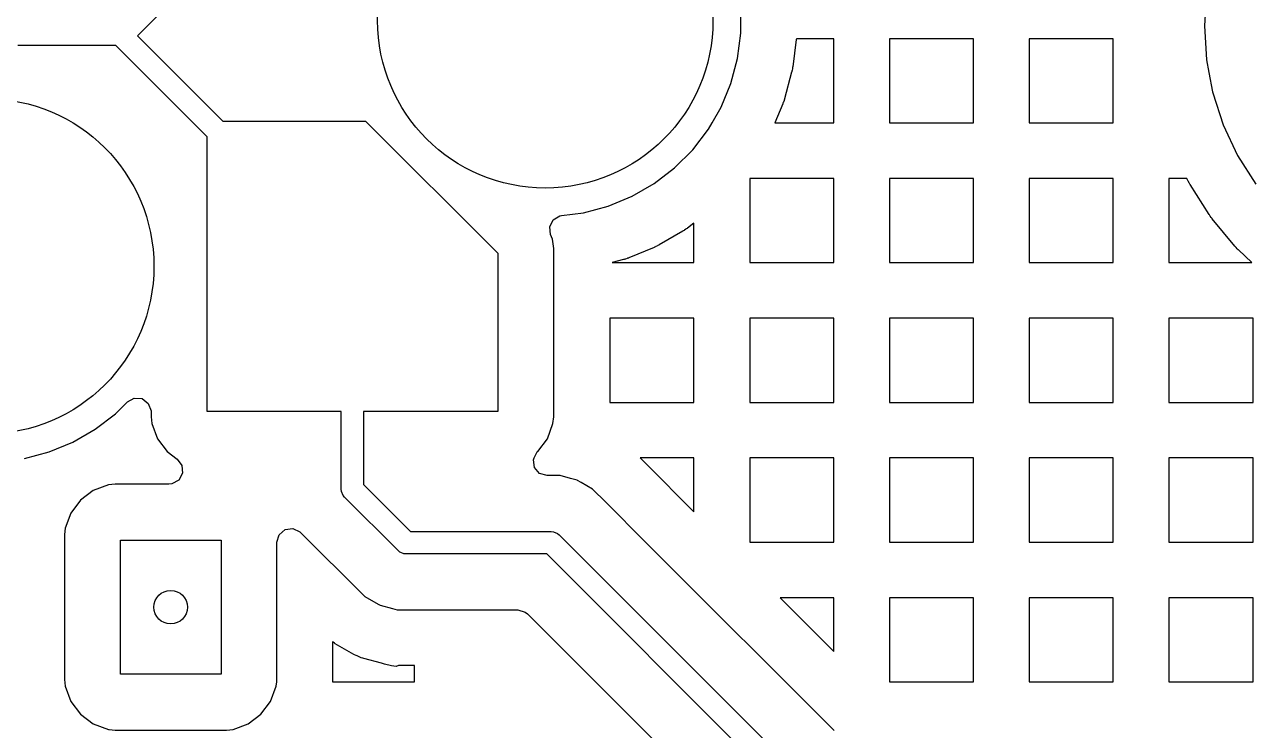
# Model space of a CAD drawing. Extents: x 2.49 to 8.57, y -5.87 to -1.87.
# Drawn here: x 6.8671 to 7.3001, y -3.6002 to -3.3516 of the extents above; entities that cross this region are included whole.
import ezdxf

# ---------------------------------------------------------------- set-up
doc = ezdxf.new("R2010")
doc.units = 0
doc.header["$MEASUREMENT"] = 0
doc.layers.add('BLACK', color=7, linetype='CONTINUOUS')

msp = doc.modelspace()

# ---------------------------------------------------------------- linework, layer by layer
at = {"layer": 'BLACK', "linetype": 'CONTINUOUS'}
for p, q in [((6.992, -3.27031), (6.90682, -3.3555)), ((7.28322, -3.34021), (7.28247, -3.35208)), ((7.11931, -3.35208), (7.11931, -3.34559)), ((6.90682, -3.3555), (6.93687, -3.38555)), ((7.11813, -3.36359), (7.11931, -3.35463)), ((7.11931, -3.35463), (7.11931, -3.35208)), ((7.28247, -3.35208), (7.28322, -3.36395)), ((7.28247, -3.35208), (7.28247, -3.35208)), ((6.89916, -3.35897), (6.86466, -3.35897)), ((6.9313, -3.39111), (6.89916, -3.35897)), ((7.13879, -3.35687), (7.13753, -3.36646)), ((7.13881, -3.35671), (7.13879, -3.35687)), ((7.13882, -3.35661), (7.13881, -3.35671)), ((7.15197, -3.35661), (7.13882, -3.35661)), ((7.15197, -3.38622), (7.15197, -3.35661)), ((7.20119, -3.35661), (7.17158, -3.35661)), ((7.17158, -3.35661), (7.17158, -3.38622)), ((7.20119, -3.38622), (7.20119, -3.35661)), ((7.2504, -3.35661), (7.22079, -3.35661)), ((7.22079, -3.35661), (7.22079, -3.38622)), ((7.2504, -3.38622), (7.2504, -3.35661)), ((7.11579, -3.37231), (7.11813, -3.36359)), ((7.28322, -3.36395), (7.28322, -3.36395)), ((7.28322, -3.36395), (7.28407, -3.36843)), ((7.13715, -3.36835), (7.13465, -3.3777)), ((7.13719, -3.3682), (7.13715, -3.36835)), ((7.13726, -3.36788), (7.13719, -3.3682)), ((7.1373, -3.36773), (7.13726, -3.36788)), ((7.13742, -3.3671), (7.1373, -3.36773)), ((7.13745, -3.36694), (7.13742, -3.3671)), ((7.1375, -3.36662), (7.13745, -3.36694)), ((7.13753, -3.36646), (7.1375, -3.36662)), ((7.28407, -3.36843), (7.28538, -3.3753)), ((7.11234, -3.38066), (7.11579, -3.37231)), ((7.28538, -3.3753), (7.28545, -3.37563)), ((7.28545, -3.37563), (7.28912, -3.38694)), ((7.10912, -3.38622), (7.11234, -3.38066)), ((7.13403, -3.37952), (7.13125, -3.38622)), ((7.13409, -3.37937), (7.13403, -3.37952)), ((7.1342, -3.37907), (7.13409, -3.37937)), ((7.13426, -3.37892), (7.1342, -3.37907)), ((7.13446, -3.37831), (7.13426, -3.37892)), ((7.13451, -3.37816), (7.13446, -3.37831)), ((7.1346, -3.37785), (7.13451, -3.37816)), ((7.13465, -3.3777), (7.1346, -3.37785)), ((6.93687, -3.38555), (6.98709, -3.38555)), ((6.98709, -3.38555), (7.03366, -3.43212)), ((7.10232, -3.39565), (7.10782, -3.38848)), ((7.10782, -3.38848), (7.10912, -3.38622)), ((7.13125, -3.38622), (7.15197, -3.38622)), ((7.17158, -3.38622), (7.20119, -3.38622)), ((7.22079, -3.38622), (7.2504, -3.38622)), ((7.28912, -3.38694), (7.28912, -3.38694)), ((7.28912, -3.38694), (7.29418, -3.3977)), ((6.9313, -3.48791), (6.9313, -3.39111)), ((7.09593, -3.40204), (7.10232, -3.39565)), ((7.10232, -3.39565), (7.10232, -3.39565)), ((7.10232, -3.39565), (7.10232, -3.39565)), ((7.29418, -3.3977), (7.29418, -3.3977)), ((7.29418, -3.3977), (7.30056, -3.40774)), ((7.08876, -3.40754), (7.09593, -3.40204)), ((7.09593, -3.40204), (7.09593, -3.40204)), ((7.09593, -3.40204), (7.09593, -3.40204)), ((7.08094, -3.41205), (7.08876, -3.40754)), ((7.15197, -3.40583), (7.12237, -3.40583)), ((7.12237, -3.40583), (7.12237, -3.43543)), ((7.15197, -3.43543), (7.15197, -3.40583)), ((7.20119, -3.40583), (7.17158, -3.40583)), ((7.17158, -3.40583), (7.17158, -3.43543)), ((7.20119, -3.43543), (7.20119, -3.40583)), ((7.2504, -3.40583), (7.22079, -3.40583)), ((7.22079, -3.40583), (7.22079, -3.43543)), ((7.2504, -3.43543), (7.2504, -3.40583)), ((7.27634, -3.40583), (7.27001, -3.40583)), ((7.27001, -3.40583), (7.27001, -3.43543)), ((7.27657, -3.40633), (7.27634, -3.40583)), ((7.27664, -3.40646), (7.27657, -3.40633)), ((7.27678, -3.40674), (7.27664, -3.40646)), ((7.27685, -3.40688), (7.27678, -3.40674)), ((7.27715, -3.40741), (7.27685, -3.40688)), ((7.27723, -3.40755), (7.27715, -3.40741)), ((7.27738, -3.40781), (7.27723, -3.40755)), ((7.27746, -3.40795), (7.27738, -3.40781)), ((7.07259, -3.41551), (7.08094, -3.41205)), ((7.28417, -3.41851), (7.27746, -3.40795)), ((7.06387, -3.41785), (7.07259, -3.41551)), ((7.05198, -3.42284), (7.05322, -3.42038)), ((7.05322, -3.42038), (7.05558, -3.41898)), ((7.05558, -3.41898), (7.05615, -3.41887)), ((7.05615, -3.41887), (7.06387, -3.41785)), ((7.28425, -3.41863), (7.28417, -3.41851)), ((7.28442, -3.41889), (7.28425, -3.41863)), ((7.28451, -3.41902), (7.28442, -3.41889)), ((7.28488, -3.41951), (7.28451, -3.41902)), ((7.28497, -3.41964), (7.28488, -3.41951)), ((7.28516, -3.41988), (7.28497, -3.41964)), ((7.28525, -3.42), (7.28516, -3.41988)), ((7.29323, -3.42964), (7.28525, -3.42)), ((7.05228, -3.42557), (7.05198, -3.42284)), ((7.09884, -3.42436), (7.09047, -3.42919)), ((7.09898, -3.42427), (7.09884, -3.42436)), ((7.09926, -3.4241), (7.09898, -3.42427)), ((7.09939, -3.42402), (7.09926, -3.4241)), ((7.09992, -3.42366), (7.09939, -3.42402)), ((7.10005, -3.42357), (7.09992, -3.42366)), ((7.10032, -3.42338), (7.10005, -3.42357)), ((7.10045, -3.42329), (7.10032, -3.42338)), ((7.10276, -3.42151), (7.10045, -3.42329)), ((7.10276, -3.43543), (7.10276, -3.42151)), ((7.05295, -3.4272), (7.05228, -3.42557)), ((7.05337, -3.43051), (7.05295, -3.4272)), ((7.0899, -3.4295), (7.08932, -3.42978)), ((7.09004, -3.42942), (7.0899, -3.4295)), ((7.09033, -3.42927), (7.09004, -3.42942)), ((7.09047, -3.42919), (7.09033, -3.42927)), ((7.03366, -3.43212), (7.03366, -3.48791)), ((7.05337, -3.43543), (7.05337, -3.43051)), ((7.07965, -3.43381), (7.07935, -3.43392)), ((7.0798, -3.43375), (7.07965, -3.43381)), ((7.08874, -3.43005), (7.0798, -3.43375)), ((7.08889, -3.42998), (7.08874, -3.43005)), ((7.08918, -3.42985), (7.08889, -3.42998)), ((7.08932, -3.42978), (7.08918, -3.42985)), ((7.29333, -3.42976), (7.29323, -3.42964)), ((7.29353, -3.42999), (7.29333, -3.42976)), ((7.29363, -3.4301), (7.29353, -3.42999)), ((7.29405, -3.43055), (7.29363, -3.4301)), ((7.29416, -3.43066), (7.29405, -3.43055)), ((7.29438, -3.43088), (7.29416, -3.43066)), ((7.29449, -3.43098), (7.29438, -3.43088)), ((7.29923, -3.43543), (7.29449, -3.43098)), ((7.05337, -3.48465), (7.05337, -3.43543)), ((7.07798, -3.43437), (7.074, -3.43543)), ((7.074, -3.43543), (7.10276, -3.43543)), ((7.07813, -3.43432), (7.07798, -3.43437)), ((7.07844, -3.43423), (7.07813, -3.43432)), ((7.07859, -3.43418), (7.07844, -3.43423)), ((7.0792, -3.43397), (7.07859, -3.43418)), ((7.07935, -3.43392), (7.0792, -3.43397)), ((7.12237, -3.43543), (7.15197, -3.43543)), ((7.17158, -3.43543), (7.20119, -3.43543)), ((7.22079, -3.43543), (7.2504, -3.43543)), ((7.27001, -3.43543), (7.29923, -3.43543)), ((7.10276, -3.45504), (7.07316, -3.45504)), ((7.07316, -3.45504), (7.07316, -3.48465)), ((7.10276, -3.48465), (7.10276, -3.45504)), ((7.15197, -3.45504), (7.12237, -3.45504)), ((7.12237, -3.45504), (7.12237, -3.48465)), ((7.15197, -3.48465), (7.15197, -3.45504)), ((7.20119, -3.45504), (7.17158, -3.45504)), ((7.17158, -3.45504), (7.17158, -3.48465)), ((7.20119, -3.48465), (7.20119, -3.45504)), ((7.2504, -3.45504), (7.22079, -3.45504)), ((7.22079, -3.45504), (7.22079, -3.48465)), ((7.2504, -3.48465), (7.2504, -3.45504)), ((7.29961, -3.45504), (7.27001, -3.45504)), ((7.27001, -3.45504), (7.27001, -3.48465)), ((7.29961, -3.48465), (7.29961, -3.45504)), ((6.89908, -3.48865), (6.90326, -3.48447)), ((6.90326, -3.48447), (6.90567, -3.48315)), ((6.90567, -3.48315), (6.90842, -3.48335)), ((6.90842, -3.48335), (6.91062, -3.485)), ((6.91062, -3.485), (6.91158, -3.48758)), ((7.05337, -3.48979), (7.05337, -3.48465)), ((7.07316, -3.48465), (7.10276, -3.48465)), ((7.12237, -3.48465), (7.15197, -3.48465)), ((7.17158, -3.48465), (7.20119, -3.48465)), ((7.22079, -3.48465), (7.2504, -3.48465)), ((7.27001, -3.48465), (7.29961, -3.48465)), ((6.89191, -3.49415), (6.89908, -3.48865)), ((6.91158, -3.48758), (6.91159, -3.48792)), ((6.91159, -3.48792), (6.91159, -3.48979)), ((6.91159, -3.48979), (6.91159, -3.48979)), ((6.91159, -3.48979), (6.91185, -3.49214)), ((6.97854, -3.48791), (6.9313, -3.48791)), ((6.97854, -3.51523), (6.97854, -3.48791)), ((7.03366, -3.48791), (6.98642, -3.48791)), ((6.98642, -3.48791), (6.98642, -3.5136)), ((7.05311, -3.49214), (7.05337, -3.48979)), ((6.88409, -3.49867), (6.89191, -3.49415)), ((6.91185, -3.49214), (6.91383, -3.49745)), ((7.05113, -3.49745), (7.05311, -3.49214)), ((6.87574, -3.50213), (6.88409, -3.49867)), ((6.91383, -3.49745), (6.91383, -3.49745)), ((6.91383, -3.49745), (6.91722, -3.50198)), ((7.04774, -3.50198), (7.05113, -3.49745)), ((6.86702, -3.50446), (6.87574, -3.50213)), ((6.91722, -3.50198), (6.91722, -3.50198)), ((6.91722, -3.50198), (6.92084, -3.50469)), ((7.04651, -3.50425), (7.04737, -3.50237)), ((7.04737, -3.50237), (7.0476, -3.50212)), ((7.0476, -3.50212), (7.04774, -3.50198)), ((7.04774, -3.50198), (7.04774, -3.50198)), ((6.92084, -3.50469), (6.92248, -3.50689)), ((6.92248, -3.50689), (6.92268, -3.50963)), ((7.04622, -3.50488), (7.04651, -3.50425)), ((7.04661, -3.5076), (7.04622, -3.50488)), ((7.10276, -3.50425), (7.08384, -3.50425)), ((7.08384, -3.50425), (7.08592, -3.50634)), ((7.08592, -3.50634), (7.08592, -3.50634)), ((7.08592, -3.50634), (7.10276, -3.52317)), ((7.10276, -3.52317), (7.10276, -3.50425)), ((7.15197, -3.50425), (7.12237, -3.50425)), ((7.12237, -3.50425), (7.12237, -3.53386)), ((7.15197, -3.53386), (7.15197, -3.50425)), ((7.20119, -3.50425), (7.17158, -3.50425)), ((7.17158, -3.50425), (7.17158, -3.53386)), ((7.20119, -3.53386), (7.20119, -3.50425)), ((7.2504, -3.50425), (7.22079, -3.50425)), ((7.22079, -3.50425), (7.22079, -3.53386)), ((7.2504, -3.53386), (7.2504, -3.50425)), ((7.29961, -3.50425), (7.27001, -3.50425)), ((7.27001, -3.50425), (7.27001, -3.53386)), ((7.29961, -3.53386), (7.29961, -3.50425)), ((6.92268, -3.50963), (6.92136, -3.51205)), ((7.04842, -3.50968), (7.04661, -3.5076)), ((7.05106, -3.51045), (7.04842, -3.50968)), ((7.05563, -3.51045), (7.05106, -3.51045)), ((7.05925, -3.51142), (7.05563, -3.51045)), ((7.06165, -3.51206), (7.05925, -3.51142)), ((6.89125, -3.51571), (6.88671, -3.51911)), ((6.89656, -3.51373), (6.89125, -3.51571)), ((6.89125, -3.51571), (6.89125, -3.51571)), ((6.8989, -3.51348), (6.89656, -3.51373)), ((6.91791, -3.51348), (6.8989, -3.51348)), ((6.8989, -3.51348), (6.8989, -3.51348)), ((6.91895, -3.51337), (6.91791, -3.51348)), ((6.92136, -3.51205), (6.91895, -3.51337)), ((6.97862, -3.516), (6.97854, -3.51523)), ((6.97921, -3.51742), (6.97862, -3.516)), ((6.98642, -3.5136), (7.00297, -3.53016)), ((7.06174, -3.51212), (7.06165, -3.51206)), ((7.06165, -3.51206), (7.06165, -3.51206)), ((7.06165, -3.51206), (7.06165, -3.51206)), ((7.06302, -3.51286), (7.06174, -3.51212)), ((7.06704, -3.51518), (7.06302, -3.51286)), ((7.06302, -3.51286), (7.06302, -3.51286)), ((7.07172, -3.51986), (7.06704, -3.51518)), ((7.06704, -3.51518), (7.06704, -3.51518)), ((6.88671, -3.51911), (6.88332, -3.52364)), ((6.88671, -3.51911), (6.88671, -3.51911)), ((6.9797, -3.51802), (6.97921, -3.51742)), ((6.99856, -3.53688), (6.9797, -3.51802)), ((7.08572, -3.53386), (7.07172, -3.51986)), ((7.07172, -3.51986), (7.07172, -3.51986)), ((6.88331, -3.52364), (6.88133, -3.52895)), ((6.88332, -3.52364), (6.88331, -3.52364)), ((6.88133, -3.52895), (6.88109, -3.53121)), ((6.95878, -3.52946), (6.9615, -3.52907)), ((6.9615, -3.52907), (6.964, -3.53021)), ((6.88109, -3.53121), (6.88108, -3.5313)), ((6.88108, -3.5313), (6.88108, -3.5313)), ((6.88108, -3.5313), (6.88108, -3.58231)), ((6.90079, -3.58043), (6.90079, -3.53318)), ((6.90079, -3.53318), (6.93622, -3.53318)), ((6.93622, -3.53318), (6.93622, -3.58043)), ((6.95593, -3.5339), (6.9567, -3.53126)), ((6.9567, -3.53126), (6.95878, -3.52946)), ((6.964, -3.53021), (6.96426, -3.53045)), ((6.96426, -3.53045), (6.96824, -3.53443)), ((7.00297, -3.53016), (7.05252, -3.53016)), ((7.05252, -3.53016), (7.05329, -3.53023)), ((7.05329, -3.53023), (7.05471, -3.53082)), ((7.05471, -3.53082), (7.0553, -3.53131)), ((7.0553, -3.53131), (7.14058, -3.61658)), ((6.95593, -3.58231), (6.95593, -3.5339)), ((6.96824, -3.53443), (6.96824, -3.53443)), ((6.96824, -3.53443), (6.98225, -3.54844)), ((6.99915, -3.53737), (6.99856, -3.53688)), ((6.99957, -3.53754), (6.99915, -3.53737)), ((7.00057, -3.53796), (6.99957, -3.53754)), ((7.10533, -3.55347), (7.08572, -3.53386)), ((7.12237, -3.53386), (7.15197, -3.53386)), ((7.17158, -3.53386), (7.20119, -3.53386)), ((7.22079, -3.53386), (7.2504, -3.53386)), ((7.27001, -3.53386), (7.29961, -3.53386)), ((7.00134, -3.53803), (7.00057, -3.53796)), ((7.05089, -3.53803), (7.00134, -3.53803)), ((7.13386, -3.621), (7.05089, -3.53803)), ((6.98225, -3.54844), (6.98225, -3.54844)), ((6.98225, -3.54844), (6.98242, -3.54861)), ((6.98242, -3.54861), (6.98242, -3.54861)), ((6.98242, -3.54861), (6.98682, -3.55301)), ((6.98682, -3.55301), (6.98682, -3.55301)), ((6.98682, -3.55301), (6.98682, -3.55301)), ((6.98682, -3.55301), (6.9915, -3.55571)), ((7.13493, -3.58307), (7.10533, -3.55347)), ((7.15197, -3.55347), (7.13305, -3.55347)), ((7.13305, -3.55347), (7.15197, -3.57239)), ((7.15197, -3.57239), (7.15197, -3.55347)), ((7.20119, -3.55347), (7.17158, -3.55347)), ((7.17158, -3.55347), (7.17158, -3.58307)), ((7.20119, -3.58307), (7.20119, -3.55347)), ((7.2504, -3.55347), (7.22079, -3.55347)), ((7.22079, -3.55347), (7.22079, -3.58307)), ((7.2504, -3.58307), (7.2504, -3.55347)), ((7.29961, -3.55347), (7.27001, -3.55347)), ((7.27001, -3.55347), (7.27001, -3.58307)), ((7.29961, -3.58307), (7.29961, -3.55347)), ((6.9915, -3.55571), (6.99221, -3.55612)), ((6.99221, -3.55612), (6.99662, -3.5573)), ((6.99662, -3.5573), (6.99823, -3.55774)), ((6.99823, -3.55774), (6.99823, -3.55774)), ((6.99823, -3.55774), (7.04071, -3.55774)), ((7.04071, -3.55774), (7.04334, -3.55851)), ((7.04334, -3.55851), (7.04416, -3.55917)), ((7.04416, -3.55917), (7.11272, -3.62773)), ((6.97566, -3.56914), (6.97553, -3.56905)), ((6.97553, -3.56905), (6.97553, -3.58257)), ((6.97619, -3.5695), (6.97566, -3.56914)), ((6.97646, -3.56967), (6.97619, -3.5695)), ((6.98297, -3.57343), (6.97646, -3.56967)), ((6.98325, -3.57358), (6.98297, -3.57343)), ((6.98383, -3.57386), (6.98325, -3.57358)), ((6.98412, -3.57399), (6.98383, -3.57386)), ((6.9853, -3.57448), (6.98412, -3.57399)), ((6.9856, -3.5746), (6.9853, -3.57448)), ((6.98621, -3.5748), (6.9856, -3.5746)), ((6.98652, -3.5749), (6.98621, -3.5748)), ((6.99268, -3.57655), (6.98652, -3.5749)), ((6.99377, -3.57684), (6.99268, -3.57655)), ((6.99268, -3.57655), (6.99268, -3.57655)), ((6.93622, -3.58043), (6.90079, -3.58043)), ((6.99623, -3.5775), (6.99377, -3.57684)), ((6.99377, -3.57684), (6.99377, -3.57684)), ((6.9979, -3.57765), (6.99623, -3.5775)), ((6.99869, -3.57734), (6.9979, -3.57765)), ((7.00434, -3.57734), (6.99869, -3.57734)), ((7.00434, -3.58307), (7.00434, -3.57734)), ((6.88108, -3.58231), (6.88108, -3.58231)), ((6.88108, -3.58231), (6.88133, -3.58466)), ((6.88133, -3.58466), (6.88331, -3.58997)), ((6.95369, -3.58997), (6.95567, -3.58466)), ((6.95567, -3.58466), (6.95584, -3.58307)), ((6.95584, -3.58307), (6.95593, -3.58231)), ((6.97553, -3.58271), (6.97552, -3.58297)), ((6.97552, -3.58297), (6.97552, -3.58307)), ((6.97552, -3.58307), (7.00434, -3.58307)), ((6.97553, -3.58257), (6.97553, -3.58271)), ((7.15214, -3.60028), (7.13493, -3.58307)), ((7.17158, -3.58307), (7.20119, -3.58307)), ((7.22079, -3.58307), (7.2504, -3.58307)), ((7.27001, -3.58307), (7.29961, -3.58307)), ((6.88331, -3.58997), (6.88332, -3.58997)), ((6.88332, -3.58997), (6.88671, -3.5945)), ((6.9503, -3.5945), (6.95369, -3.58997)), ((6.88671, -3.5945), (6.88671, -3.5945)), ((6.88671, -3.5945), (6.89125, -3.5979)), ((6.89125, -3.5979), (6.89125, -3.5979)), ((6.89125, -3.5979), (6.89656, -3.59988)), ((6.94045, -3.59988), (6.94576, -3.5979)), ((6.94576, -3.5979), (6.9503, -3.5945)), ((6.89656, -3.59988), (6.89656, -3.59988)), ((6.89656, -3.59988), (6.89683, -3.59991)), ((6.89683, -3.59991), (6.8989, -3.60013)), ((6.8989, -3.60013), (6.93811, -3.60013)), ((6.93811, -3.60013), (6.94045, -3.59988))]:
    msp.add_line(p, q, dxfattribs=at)
at = {"layer": 'BLACK'}
for centre, radius in [((7.05039, -3.35011), 0.05906), ((6.85354, -3.43673), 0.05906), ((6.9185, -3.5568), 0.00591)]:
    msp.add_circle(centre, radius, dxfattribs=at)

doc.saveas('drawing.dxf')
